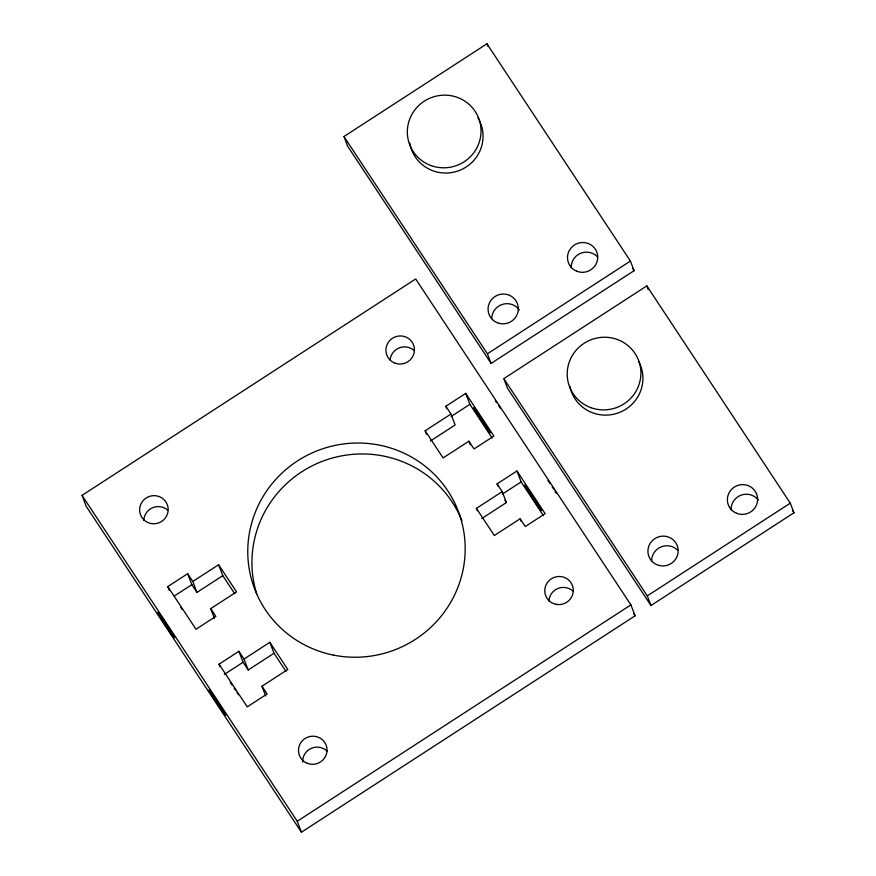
<?xml version="1.0" encoding="UTF-8"?>
<svg xmlns="http://www.w3.org/2000/svg" width="876" height="876" viewBox="0 0 876 876"><rect width="100%" height="100%" fill="white"/><g stroke="black" fill="none" stroke-linecap="round" stroke-linejoin="round"><path stroke-width="1.31" d="M343.95 136.536L486.946 43.8L630.413 261.059L634.093 270.684L491.097 363.42L347.619 146.161L343.95 136.536L487.417 353.795L491.097 363.42M82.037 495.367L415.695 278.984L630.906 604.878L635.078 615.817L301.421 832.2L86.209 506.306L82.037 495.367L297.249 821.261L301.421 832.2M487.417 353.795L630.413 261.059M169.199 590.238L167.809 586.591L187.661 573.714L192.786 581.467L196.969 592.406L222.789 575.663L218.606 564.724L192.786 581.467M445.851 406.267L465.714 393.39L493.889 436.062L474.036 448.95L468.912 441.186L443.092 457.929L425.156 430.773L450.976 414.03L445.851 406.267L446.782 408.698M503.82 378.629L646.817 285.894L790.283 503.152L793.963 512.778L650.967 605.513L507.489 388.254L503.82 378.629L647.287 595.888L650.967 605.513M174.193 596.096L191.844 584.653L187.661 573.714M451.129 416.494L469.886 404.329L465.714 393.39M430.455 440.978L455.148 424.97L450.976 414.03M214.434 618.346L210.722 608.623L236.542 591.88L218.606 564.724M219.975 666.614L219.044 664.183L238.907 651.306L244.032 659.059L248.204 669.998L274.024 653.255L269.852 642.316L244.032 659.059M497.097 483.859L516.95 470.981L545.135 513.664L525.271 526.542L520.147 518.778L494.327 535.521L476.402 508.365L502.211 491.622L497.097 483.859L498.017 486.29M224.322 674.41L243.079 662.245L238.907 651.306M502.375 494.086L521.132 481.92L516.95 470.981M481.701 518.581L506.394 502.561L502.211 491.622M265.68 695.938L261.968 686.226L287.788 669.472L269.852 642.316M297.249 821.261L630.906 604.878M647.287 595.888L790.283 503.152M632.592 268.406L634.093 270.684M792.462 510.5L793.963 512.778M633.578 613.539L635.078 615.817M469.886 404.329L492.137 438.022M521.132 481.92L543.383 515.614M504.926 500.338L506.394 502.561M222.789 575.663L234.746 593.764M274.024 653.255L285.981 671.366M210.722 608.623L215.846 616.386L195.983 629.264L167.809 586.591M261.968 686.226L267.092 693.978L247.229 706.855L219.044 664.183M191.844 584.653L196.969 592.406M243.079 662.245L248.204 669.998M646.817 285.894L648.196 289.496M486.946 43.8L487.866 46.209M520.147 518.778L521.078 521.209M468.912 441.186L470.303 444.833M476.402 508.365L477.321 510.796M425.156 430.773L426.546 434.419M180.828 607.484A15.166 0.635 57 0 1 182.208 609.532M477.913 117.8A36.956 36.234 -20.9 0 1 458.761 170.7A36.956 36.234 -20.9 0 1 409.804 143.018M571.185 267.728A15.166 14.859 -20.9 0 1 597.563 256.953M491.732 318.612A15.166 14.859 -20.9 0 1 519.337 309.984M638.462 361.065A36.956 36.234 -20.9 0 1 618.62 412.793A36.956 36.234 -20.9 0 1 569.915 386.436M731.055 509.821A15.166 14.859 -20.9 0 1 758.277 500.032M651.602 560.706A15.166 14.859 -20.9 0 1 677.531 550.084M547.949 480.431A15.166 0.635 57 0 1 550.04 483.563M552.198 486.87A15.166 0.635 57 0 1 553.61 489.071M554.924 491.173A15.166 0.635 57 0 1 556.129 493.133M495.334 400.814A15.166 0.635 57 0 1 496.615 402.686M498.696 405.807A15.166 0.635 57 0 1 500.141 408.008M548.934 601.133A14.312 14.027 -20.9 0 1 572.784 590.928M390.138 359.905A14.312 14.027 -20.9 0 1 414.457 350.86M143.828 520.3A14.312 14.027 -20.9 0 1 167.677 510.106M256.745 593.939A108.985 106.839 -20.9 0 1 324.81 460.415A108.985 106.839 -20.9 0 1 461.882 520.694M302.68 762.032A14.312 14.027 -20.9 0 1 327.438 751.52M230.202 682.36A15.166 0.635 57 0 1 232.074 685.076M234.155 688.186A15.166 0.635 57 0 1 235.6 690.387M237.024 692.598A15.166 0.635 57 0 1 238.403 694.778M431.112 165.608A36.956 36.234 -20.9 0 0 480.574 125.18A36.956 36.234 -20.9 0 0 420.874 103.642A36.956 36.234 -20.9 0 0 431.112 165.608M499.123 323.343A15.166 14.859 -20.9 0 0 517.836 305.034A15.166 14.859 -20.9 0 0 492.597 298.442A15.166 14.859 -20.9 0 0 499.123 323.343M576.682 271.199A15.166 14.859 -20.9 0 0 597.64 255.442A15.166 14.859 -20.9 0 0 573.55 245.619A15.166 14.859 -20.9 0 0 576.682 271.199M590.982 407.69A36.956 36.234 -20.9 0 0 640.444 367.263A36.956 36.234 -20.9 0 0 580.744 345.735A36.956 36.234 -20.9 0 0 590.982 407.69M658.993 565.436A15.166 14.859 -20.9 0 0 677.706 547.128A15.166 14.859 -20.9 0 0 652.467 540.525A15.166 14.859 -20.9 0 0 658.993 565.436M736.552 513.292A15.166 14.859 -20.9 0 0 757.51 497.535A15.166 14.859 -20.9 0 0 733.42 487.713A15.166 14.859 -20.9 0 0 736.552 513.292M161.075 618.193A15.166 0.635 57 0 0 174.302 637.706A15.166 0.635 57 0 0 162.958 619.069A15.166 0.635 57 0 0 161.075 618.193M212.31 695.785A15.166 0.635 57 0 0 225.548 715.298A15.166 0.635 57 0 0 214.193 696.661A15.166 0.635 57 0 0 212.31 695.785M150.902 523.498A14.312 14.027 -20.9 0 0 167.502 505.233A14.312 14.027 -20.9 0 0 143.335 500.404A14.312 14.027 -20.9 0 0 150.902 523.498M395.306 363.277A14.312 14.027 -20.9 0 0 414.238 347.367A14.312 14.027 -20.9 0 0 391.003 339.351A14.312 14.027 -20.9 0 0 395.306 363.277M333.537 655.117A108.985 106.839 -20.9 0 0 459.966 515.986A108.985 106.839 -20.9 0 0 275.907 479.271A108.985 106.839 -20.9 0 0 333.537 655.117M307.334 763.325A14.312 14.027 -20.9 0 0 326.901 748.192A14.312 14.027 -20.9 0 0 304.038 739.235A14.312 14.027 -20.9 0 0 307.334 763.325M556.019 604.32A14.312 14.027 -20.9 0 0 572.619 586.055A14.312 14.027 -20.9 0 0 548.453 581.237A14.312 14.027 -20.9 0 0 556.019 604.32M476.851 413.395A15.166 0.635 57 0 0 490.089 432.908A15.166 0.635 57 0 0 478.734 414.282A15.166 0.635 57 0 0 476.851 413.395M528.009 490.856A15.166 0.635 57 0 0 541.313 510.5A15.166 0.635 57 0 0 530.079 492.016A15.166 0.635 57 0 0 528.009 490.856"/></g></svg>
